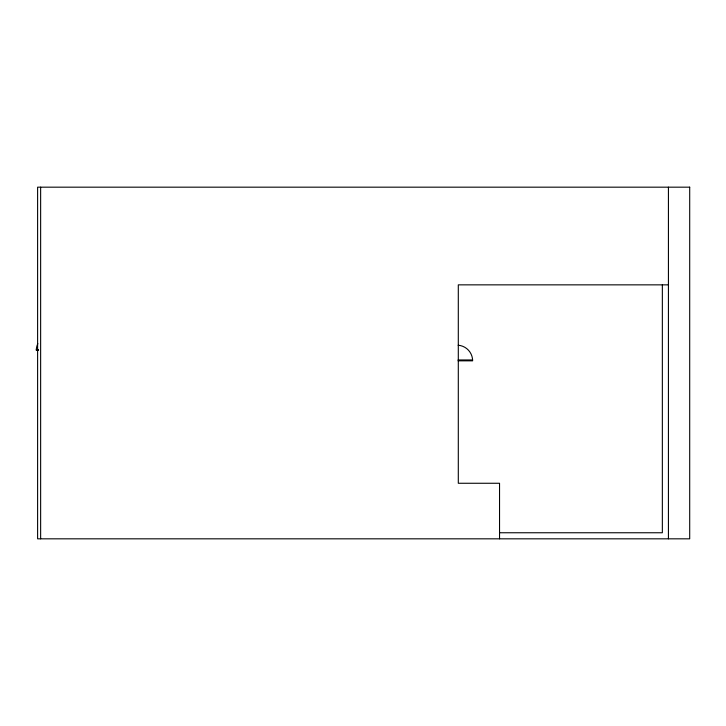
<?xml version="1.0" encoding="UTF-8"?>
<svg xmlns="http://www.w3.org/2000/svg" width="726" height="726" viewBox="0 0 726 726"><rect width="100%" height="100%" fill="white"/><g stroke="black" fill="none" stroke-linecap="round" stroke-linejoin="round"><path stroke-width="1.09" d="M668.428 284.855L458.297 284.855L458.297 483.262L499.542 483.262L499.542 538.828M36.3 349.542L38.532 349.542M38.532 350.413L36.3 350.413A15.627 15.627 0 0 1 37.852 343.625M458.106 359.96L472.626 359.96M458.106 360.831L472.626 360.831A15.627 15.627 0 0 0 458.16 345.24M499.542 532.757L662.348 532.757L662.348 284.855M668.428 187.172L668.428 538.828M40.638 187.172L40.638 538.828M689.7 187.172L37.607 187.172L37.607 538.828L689.7 538.828L689.7 187.172"/></g></svg>
